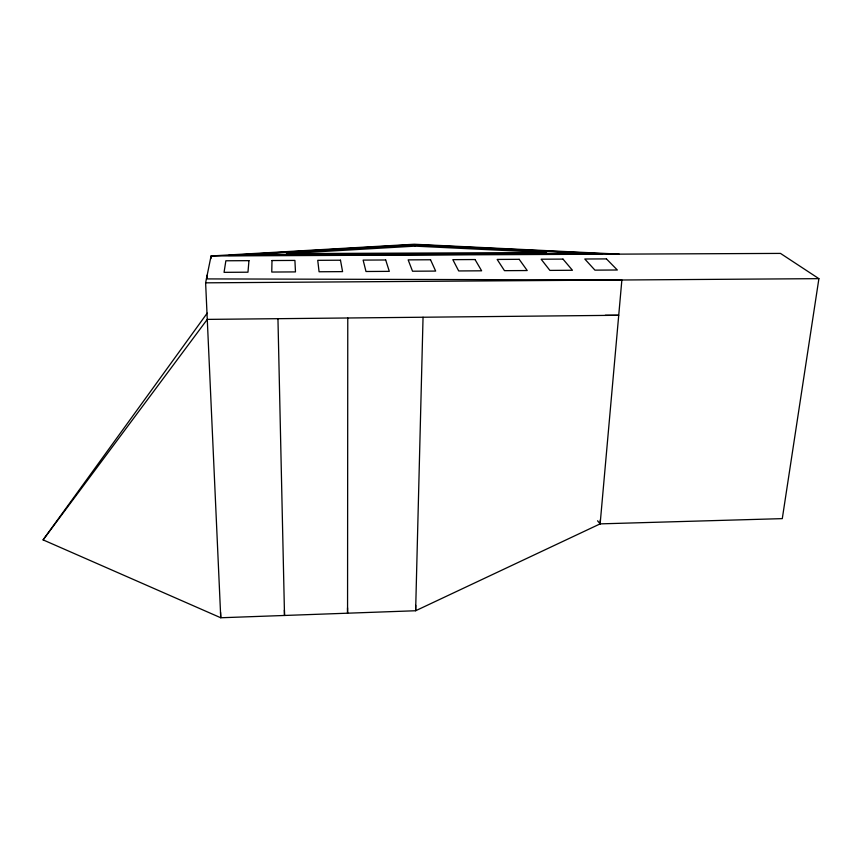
<?xml version="1.0" encoding="UTF-8"?>
<svg xmlns="http://www.w3.org/2000/svg" width="862" height="862" viewBox="0 0 862 862"><rect width="100%" height="100%" fill="white"/><g stroke="black" fill="none" stroke-linecap="round" stroke-linejoin="round"><path stroke-width="1.29" d="M347.774 317.992L347.558 613.194L347.537 607.829M415.71 605.383L415.635 610.749L220.758 617.763L43.1 539.881L207.214 313.132M423.048 317.238L415.635 610.749L600.135 523.87L782.287 518.633L818.9 278.652L780.476 253.406L211.071 255.971L205.619 282.833L220.758 617.763L220.553 612.376M210.953 258.654L211.071 255.971L414.245 244.237L619.196 254.128M597.549 520.777L600.135 523.87L600.351 519.851M600.135 523.87L621.868 279.988L206.417 278.911M43.1 539.881L207.279 319.393L618.722 315.276L605.264 315.276M205.619 282.833L818.9 278.652M207.192 275.075L207.311 277.736M277.952 318.692L284.514 615.468L284.395 610.091M271.983 260.539L271.767 272.047L295.472 271.907L294.912 260.432L271.983 260.539M248.967 260.658L247.965 272.198L224.055 272.338L225.866 260.777L248.967 260.658M414.428 244.668L228.398 255.432L602.657 253.762L414.428 244.668M414.611 245.099L245.304 254.915L586.429 253.396L414.611 245.099M415.053 246.144L286.399 253.633L546.573 252.512L415.053 246.144M340.479 260.205L317.733 260.324L319.08 271.767L342.58 271.627L340.479 260.205M385.691 259.979L363.128 260.098L365.994 271.498L389.312 271.358L385.691 259.979M430.537 259.764L408.157 259.871L412.532 271.218L435.666 271.077L430.537 259.764M475.037 259.548L452.83 259.656L458.692 270.948L481.632 270.808L475.037 259.548M519.193 259.322L497.158 259.44L504.475 270.668L527.232 270.539L519.193 259.322M562.994 259.106L541.131 259.214L549.891 270.399L572.454 270.269L562.994 259.106M606.449 258.902L584.77 258.999L594.931 270.14L617.321 270L606.449 258.902"/></g></svg>
